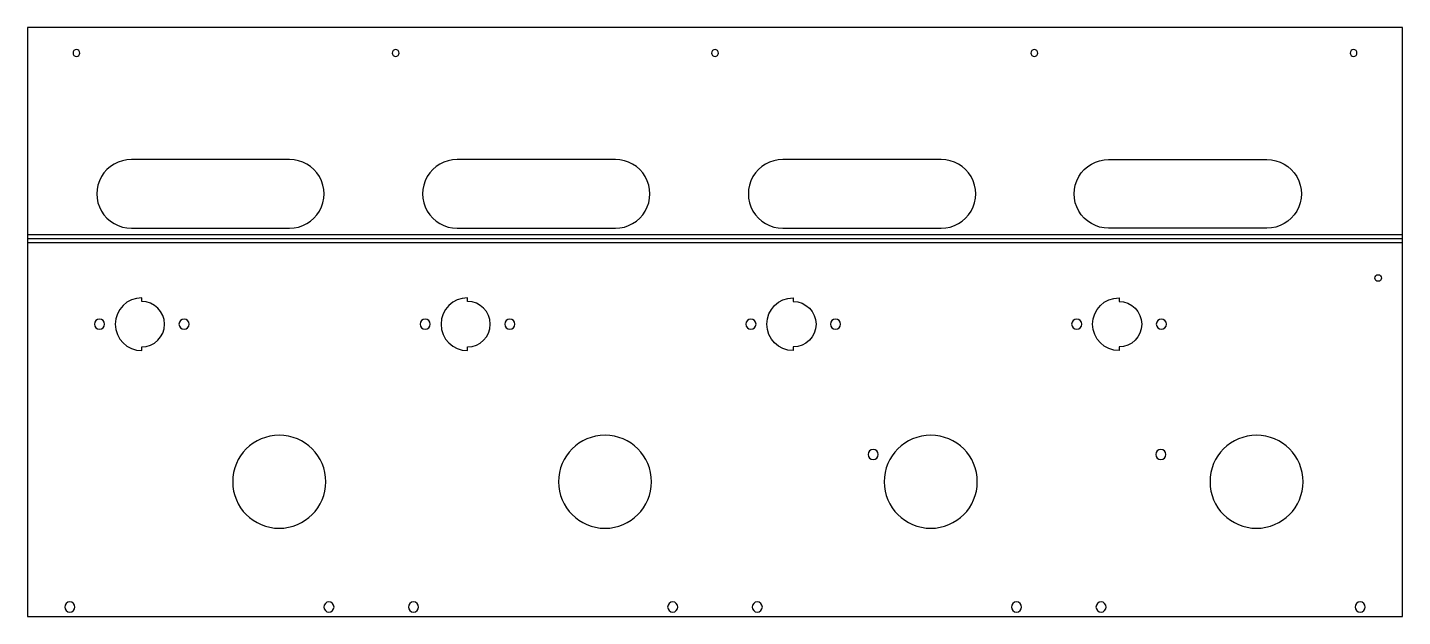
# Model space of a CAD drawing. Header units: millimetres. Extents: x 0 to 650, y 0 to 279.
import ezdxf

# ---------------------------------------------------------------- set-up
doc = ezdxf.new("R2010")
doc.units = ezdxf.units.MM

msp = doc.modelspace()

# ---------------------------------------------------------------- linework, layer by layer
at = {"layer": 'BEND'}
msp.add_line((650, 178.72), (0, 178.72), dxfattribs=at)
at = {"layer": 'BEND_EXTENT'}
for p, q in [((650, 180.53), (0, 180.53)), ((0, 176.91), (650, 176.91))]:
    msp.add_line(p, q, dxfattribs=at)
at = {"layer": 'INTERIOR_PROFILES'}
for points in [[(49.09, 216.16, 1.005635), (49.09, 183.69), (123.9, 183.69, 1.005635), (123.9, 216.16)], [(277.91, 183.69, 1.005635), (277.91, 216.16), (203.09, 216.16, 1.005635), (203.09, 183.69)], [(431.91, 183.69, 1.005635), (431.91, 216.16), (357.09, 216.16, 1.005635), (357.09, 183.69)], [(511.09, 216.16), (585.91, 216.16, -1.005635), (585.91, 183.69), (511.09, 183.69, -1.005635)], [(54, 150.75, 1), (54, 125.75), (54, 127.5, 1), (54, 149)], [(208, 150.75, 1), (208, 125.75), (208, 127.5, 1), (208, 149)], [(362, 127.5), (362, 125.75, -1), (362, 150.75), (362, 149, -1)], [(516, 150.75), (516, 149, -1), (516, 127.5), (516, 125.75, -1)]]:
    msp.add_lwpolyline(points, format="xyb", close=True, dxfattribs=at)
at = {"layer": 'INTERIOR_PROFILES', "extrusion": (0, 0, -1)}
for centre, radius in [((-23.1, 266.54), 1.59), ((-174.05, 266.54), 1.59), ((-325, 266.54), 1.59), ((-475.95, 266.54), 1.59), ((-626.9, 266.54), 1.59), ((-34, 138.25), 2.4), ((-74, 138.25), 2.4), ((-188, 138.25), 2.4), ((-228, 138.25), 2.4), ((-342, 138.25), 2.4), ((-382, 138.25), 2.4), ((-496, 138.25), 2.4), ((-536, 138.25), 2.4), ((-119, 63.74), 22), ((-273, 63.74), 22), ((-427, 63.74), 22), ((-581, 63.74), 22), ((-399.74, 76.66), 2.4), ((-535.74, 76.66), 2.4), ((-20, 4.5), 2.4), ((-142.5, 4.5), 2.4), ((-182.5, 4.5), 2.4), ((-305, 4.5), 2.4), ((-345, 4.5), 2.4), ((-467.5, 4.5), 2.4), ((-507.5, 4.5), 2.4), ((-630, 4.5), 2.4)]:
    msp.add_circle(centre, radius, dxfattribs=at)
at = {"layer": 'INTERIOR_PROFILES'}
msp.add_ellipse((638.5, 160.11), major_axis=(-1.59, 0), ratio=0.984808, dxfattribs=at)
at = {"layer": 'OUTER_PROFILES'}
msp.add_lwpolyline([(650, 278.62), (0, 278.62), (0, 0), (650, 0)], close=True, dxfattribs=at)

doc.saveas('drawing.dxf')
